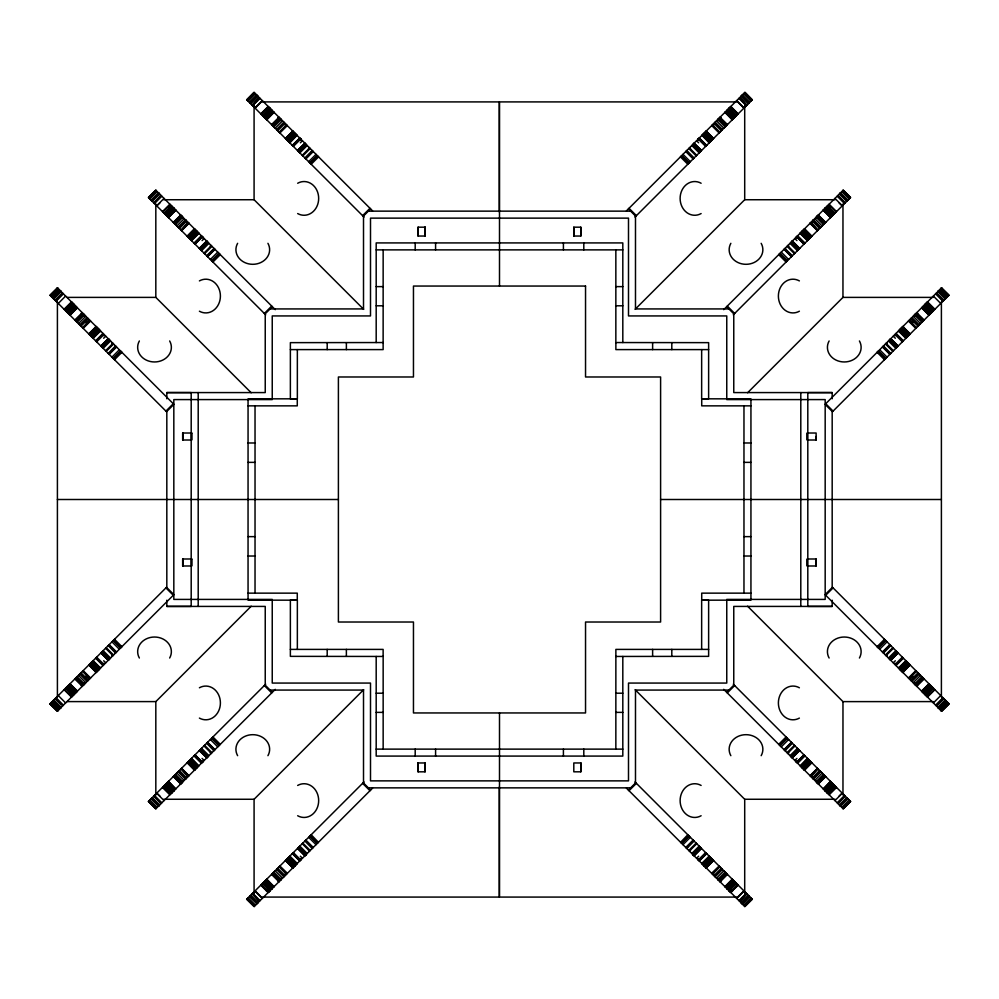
<?xml version="1.0" encoding="UTF-8"?>
<svg xmlns="http://www.w3.org/2000/svg" width="999" height="999" viewBox="0 0 999 999"><rect width="100%" height="100%" fill="white"/><g stroke="black" fill="none" stroke-linecap="round" stroke-linejoin="round"><path stroke-width="1.5" d="M155.819 795.054L155.819 701.623L251.199 606.231M198.202 392.595L198.202 606.405M297.352 649.4L297.352 600.187L248.064 600.124L248.052 556.018L248.064 398.876L297.352 398.813L297.352 349.6M622.814 656.455L622.814 756.081L376.186 756.081L376.186 749.125L383.154 749.125L383.154 656.455L290.372 656.355L290.372 600.187L297.277 600.124L297.277 593.144L255.032 593.144L255.032 405.856L297.277 405.856L297.277 398.876L290.372 398.813L290.372 342.645L383.154 342.545M376.186 749.125L376.186 656.455M376.186 342.545L376.186 242.919L622.814 242.919L622.814 342.545M290.372 349.6L383.129 349.6L383.154 249.875L376.186 249.875M424.975 771.815L424.975 762.961M573.801 236.039L573.801 227.185L580.806 227.185L580.806 236.039L573.801 236.039L573.801 227.185M580.806 236.039L580.806 227.185M708.628 649.4L615.871 649.4L615.846 749.125L622.814 749.125M622.814 249.875L615.846 249.875L615.846 342.545L708.628 342.645L708.628 398.813L701.723 398.876L701.723 405.856L750.936 405.856L750.936 600.124L701.648 600.187L701.648 649.4M743.968 405.856L743.968 593.144L701.723 593.144L701.723 600.124L708.628 600.187L708.628 656.355L615.846 656.455M800.798 606.405L800.798 392.595M807.279 565.996L807.279 559.003L816.121 558.99L816.121 565.983L807.279 565.996L807.279 558.99M807.279 440.01L807.279 433.017L816.121 433.017L816.121 440.01L807.279 440.01L807.279 433.017M816.121 565.996L816.121 559.003M816.121 440.01L816.121 436.513M747.589 392.757L842.956 297.39L842.969 203.946M290.11 858.253L290.359 855.581M708.641 143.419L708.89 140.747M85.402 678.171L86.975 675.749M912.025 323.251L913.598 320.829M86.826 323.589L88.749 321.291M188.786 223.164L181.418 230.532L188.124 222.502M810.876 776.498L817.619 768.493L810.214 775.836M910.251 677.709L912.174 675.411M61.938 293.856L55.657 300.849L62.675 293.119M937.062 705.144L943.343 698.151L936.325 705.881M73.651 304.083L66.321 311.513L73.739 304.183M164.735 213.848L172.103 206.468L164.86 213.986M262.999 116.059L268.294 110.739M108.204 353.396L115.522 345.966M206.618 255.744L214.061 248.439M304.895 157.942L312.212 150.512M686.788 848.488L694.105 841.058M785.064 750.686L792.382 743.256M883.478 653.034L890.796 645.604M736.001 882.941L728.671 890.359L735.863 882.816M829.008 790.496L834.265 785.152M925.311 694.879L932.679 687.487M69.967 315.147L77.223 307.667M168.381 217.495L175.637 210.002M266.646 119.705L273.901 112.213M86.563 323.326L88.661 321.216M912.437 675.674L910.339 677.784L912.449 675.686M725.099 886.787L732.354 879.295M830.619 781.505L823.363 788.998M921.69 691.246L929.033 683.853M67.782 312.974L73.077 307.655L73.639 308.216L68.319 313.511M166.196 215.309L173.614 207.979M264.46 117.52L272.39 110.702M95.817 340.996L103.172 333.616M194.231 243.344L201.661 236.026M292.495 145.542L299.85 138.162M699.175 860.876L706.505 853.458M804.769 755.656L797.339 762.974M895.753 665.309L903.183 658.004M728.983 886.538L727.172 888.86L734.54 881.48M832.804 783.691L824.874 790.509M923.85 693.406L931.218 686.026M57.455 287.899L50.012 295.204L166.533 411.725L173.913 404.345L57.343 287.787M50.15 295.342L57.492 287.937M50.35 295.542L57.73 288.174M50.474 295.654L57.842 288.286M148.564 197.677L155.869 190.247M148.764 197.889L156.144 190.509M246.828 99.888L254.133 92.445M148.888 198.002L156.256 190.622M251.248 95.879L254.408 92.72M247.153 100.212L254.52 92.832M51.486 296.678L58.866 289.31M149.9 199.026L157.28 191.646M248.177 101.224L255.544 93.856M52.435 297.627L59.815 290.259M52.822 298.002L60.227 290.659M52.959 298.152L60.34 290.784M53.159 298.351L60.527 290.971M53.234 298.426L60.614 291.046M151.236 200.349L158.641 193.007M53.409 298.601L60.777 291.221M151.373 200.499L158.754 193.119M249.5 102.547L256.905 95.217M53.596 298.788L60.927 291.358M151.573 200.699L158.941 193.307M249.65 102.697L257.018 95.33M151.811 200.936L152.872 199.875M249.85 102.897L257.205 95.517L249.925 102.972M53.859 299.051L61.226 291.671M151.96 201.086L159.203 193.569M250.087 103.134L257.467 95.767M250.287 103.334L257.605 95.916M152.273 201.386L159.64 194.018M250.537 103.596L257.917 96.216M55.307 300.487L60.989 294.805M153.721 202.834L161.089 195.467M251.985 105.045L259.365 97.665M56.044 301.223L63.412 293.856M154.458 203.571L161.826 196.204M252.672 105.719L260.09 98.401M253.134 106.194L254.196 105.132M58.254 303.446L65.622 296.066M156.668 205.782L164.036 198.414M254.683 107.742L255.744 106.681M156.831 205.956L159.99 202.797M254.932 107.992L262.312 100.612M255.107 108.154L262.475 100.787M64.098 309.29L71.478 301.91M71.678 302.123L64.323 309.515L71.753 302.197M162.512 211.638L169.892 204.258M69.868 304.445L72.015 302.46M162.737 211.85L170.167 204.545M260.789 113.836L268.157 106.468M168.282 206.793L170.242 204.62M261.001 114.061L268.356 106.668M70.405 304.982L72.477 302.922M168.356 206.868L170.429 204.795M261.064 114.123L268.444 106.743M266.633 109.078L268.694 107.005M72.927 303.371L70.842 305.419M168.819 207.33L170.891 205.257M65.534 310.726L73.027 303.471M71.016 305.594L73.089 303.521M267.095 109.54L269.156 107.467M71.229 305.806L73.302 303.733M163.948 213.074L171.341 205.707M71.316 305.894L73.464 303.908M169.38 207.879L171.503 205.869M262.225 115.272L269.53 107.842M169.643 208.154L171.791 206.169L169.818 208.316M267.695 110.14L269.767 108.079L267.47 109.902M66.446 311.638L73.826 304.27M267.907 110.352L269.98 108.292M267.994 110.439L270.155 108.454M263.049 116.109L270.429 108.729M67.033 312.212L74.401 304.845M263.137 116.184L270.504 108.816M67.358 312.55L74.738 305.182M165.447 214.56L172.815 207.193M165.772 214.897L173.152 207.517M263.711 116.771L271.091 109.39M73.152 307.729L75.2 305.632M73.339 307.917L75.287 305.731M264.048 117.095L271.416 109.728M68.094 313.286L75.462 305.906M73.514 308.092L75.712 306.144M171.628 210.14L173.639 208.004M166.508 215.622L173.876 208.254M269.83 112.275L271.878 110.19L269.905 112.35M171.928 210.439L173.988 208.366M166.733 215.859L174.126 208.491M264.772 117.832L272.153 110.452M270.192 112.637L272.252 110.564M69.143 314.335L76.523 306.968M69.406 314.585L76.861 307.305M172.827 211.413L174.937 209.303M167.82 216.933L175.187 209.565M265.834 118.881L273.202 111.513M175.275 209.653L173.114 211.626M70.055 315.247L77.373 307.817M266.084 119.143L273.551 111.851M173.726 212.238L175.724 210.102M168.469 217.595L175.836 210.202M266.745 119.793L274.063 112.375M82.105 312.55L81.356 313.286L82.268 312.712M180.519 214.885L179.77 215.634L180.694 215.06M75.212 320.404L82.617 313.049M278.783 117.095L278.047 117.832L278.958 117.258M173.626 222.752L181.031 215.397M75.837 321.029L83.217 313.661M271.903 124.95L279.295 117.607M76.274 321.453L83.641 314.086M174.263 223.376L181.631 216.009M181.793 216.159L181.056 216.908L181.893 216.271M83.142 315.072L83.879 314.323M272.527 125.574L279.895 118.207M84.053 314.498L83.317 315.234L84.166 314.61M174.688 223.801L182.055 216.433M280.17 118.469L279.32 119.106M272.952 126.011L280.332 118.631L279.595 119.38M181.556 217.407L182.293 216.671M77.123 322.315L84.503 314.935M181.731 217.582L182.467 216.845M279.82 119.618L280.569 118.869M279.995 119.793L280.744 119.043L280.107 119.892M84.103 316.021L84.84 315.284M182.13 217.994L182.879 217.245L175.537 224.663M273.813 126.861L281.181 119.493M182.517 218.369L183.254 217.632M280.482 120.267L281.219 119.53M280.781 120.579L281.531 119.83M78.471 323.664L85.839 316.283M176.885 225.999L184.253 218.631M275.15 128.209L282.53 120.829M79.883 325.062L87.275 317.719M80.107 325.287L87.475 317.919M185.664 220.042L178.297 227.41L185.689 220.055M80.282 325.462L87.65 318.094M178.521 227.635L185.889 220.267M276.561 129.62L283.953 122.265M178.696 227.809L186.064 220.442M276.785 129.845L284.166 122.465M80.981 326.173L88.349 318.793M276.96 130.02L284.34 122.64M179.395 228.509L186.763 221.141M88.337 320.267L89.073 319.518M277.66 130.719L285.04 123.339M186.751 222.615L187.487 221.865M285.027 124.813L285.751 124.063M82.467 327.647L89.835 320.279M180.881 229.995L188.249 222.627M82.967 328.159L90.372 320.816M83.167 328.359L90.547 320.991M279.146 132.205L286.526 124.825M181.381 230.507L188.761 223.127M181.581 230.707L188.961 223.326M279.658 132.705L287.063 125.362M279.857 132.904L287.225 125.537M95.966 326.398L95.392 327.322M88.711 333.903L96.091 326.536M88.824 334.016L96.316 326.76M89.023 334.215L96.416 326.848M187.125 236.251L194.505 228.871M187.238 236.363L194.555 228.921M292.645 130.956L292.083 131.868M89.386 334.565L96.753 327.197M187.312 236.438L194.73 229.108L187.487 236.601M285.402 138.449L292.769 131.081L285.589 138.636M89.523 334.715L96.891 327.335M89.598 334.79L96.978 327.422M187.575 236.701L191.808 232.505M285.751 138.811L293.094 131.406M187.8 236.913L195.167 229.545M285.851 138.898L293.231 131.543M187.937 237.05L195.392 229.758M289.148 135.889L293.369 131.668M97.378 327.822L96.628 328.559L97.84 328.271M286.064 139.111L293.431 131.743M96.903 328.833L97.64 328.084L90.21 335.402M286.201 139.261L293.656 131.968M195.792 230.157L195.504 231.368M90.722 335.901L98.077 328.521M196.066 230.432L188.636 237.75M294.056 132.368L293.319 133.104L294.518 132.83M90.834 336.026L98.202 328.646M195.392 231.244L196.254 230.619M294.393 132.705L286.9 139.947M91.134 336.326L98.501 328.946M189.136 238.249L196.491 230.869M91.271 336.463L98.651 329.083M189.248 238.361L196.616 230.994M98.801 329.245L91.433 336.626L98.901 329.345M287.512 140.572L294.755 133.067M189.548 238.661L196.915 231.293M189.685 238.811L197.065 231.431M287.812 140.871L295.192 133.491M189.847 238.961L197.228 231.593M287.962 141.009L295.329 133.641M91.908 337.1L99.288 329.732M189.947 239.061L197.315 231.693M99.475 329.92L98.726 330.657M288.212 141.271L295.492 133.791M92.208 337.4L99.588 330.032M190.322 239.448L197.702 232.068M197.215 233.079L197.889 232.255L190.622 239.748M92.582 337.774L99.962 330.407M288.599 141.646L295.966 134.278M92.757 337.949L100.137 330.582M296.154 134.465L295.479 135.277M288.898 141.945L296.228 134.54M100.362 330.806L99.838 331.755M190.996 240.122L198.376 232.742M93.157 338.349L100.574 331.019M191.171 240.297L198.551 232.929M289.273 142.32L296.641 134.952M198.776 233.142L198.252 234.103M289.448 142.495L296.815 135.127M191.571 240.684L198.988 233.366M297.04 135.352L289.835 142.894M95.617 340.809L102.984 333.429M103.247 333.691L102.422 334.353M194.031 243.144L201.398 235.776M200.811 236.663L201.548 235.926M292.295 145.355L299.675 137.974M299.925 138.237L299.113 138.898M96.653 341.833L104.021 334.465M103.484 335.414L104.171 334.615M194.867 243.981L202.26 236.638M103.659 335.589L104.408 334.84M195.067 244.181L202.435 236.813M293.132 146.179L300.524 138.836M293.331 146.378L300.699 139.011M202.822 237.188L202.073 237.937M300.175 139.96L300.861 139.161M103.671 338.249L105.732 336.176M202.085 240.597L204.158 238.524M300.349 142.795L302.422 140.722M108.204 338.649L100.837 346.029L108.317 338.761M101.124 346.316L108.491 338.936M101.311 346.503L108.679 339.123M199.3 248.414L206.618 240.996M101.436 346.628L108.804 339.248M199.363 248.476L206.731 241.096M304.895 143.194L297.515 150.574L304.995 143.307M199.538 248.651L206.905 241.283M101.711 346.903L109.091 339.535M199.725 248.838L207.105 241.471M297.802 150.861L305.182 143.481M101.811 347.003L109.141 339.585M199.85 248.963L207.218 241.596M101.998 347.19L109.428 339.872M298.114 151.174L305.369 143.669M102.135 347.315L109.503 339.947M200.225 249.35L207.555 241.933M298.401 151.448L305.769 144.081L298.501 151.548M102.41 347.59L109.815 340.259M200.412 249.538L207.842 242.208L200.549 249.663M298.676 151.736L306.056 144.368L298.813 151.873M304.358 146.878L306.456 144.768M103.159 348.351L110.539 340.984M201.586 250.699L208.953 243.331M299.85 152.897L307.217 145.529M111.813 343.743L112.55 342.994M105.544 350.736L112.924 343.356M210.227 246.079L210.976 245.342M308.491 148.289L309.24 147.54M203.958 253.084L211.338 245.704M106.169 351.361L113.536 343.981M302.235 155.282L309.603 147.914M204.583 253.696L211.963 246.328M302.847 155.906L310.227 148.526M115.647 346.091L114.785 346.715M108.791 353.983L116.159 346.603M312.337 150.637L311.463 151.261M109.191 354.383L116.571 347.015M207.205 256.318L214.573 248.951M305.469 158.529L312.849 151.149M207.605 256.731L214.985 249.35M305.881 158.928L313.249 151.561M111.963 357.155L119.331 349.775M210.377 259.49L217.757 252.123M308.641 161.701L316.021 154.321M113.187 358.379L120.567 350.999M113.449 358.641L120.829 351.261M211.601 260.727L218.981 253.346M309.877 162.924L317.245 155.557M211.863 260.989L219.243 253.609M120.692 352.622L121.441 351.885M310.14 163.187L317.507 155.819M120.867 352.797L121.616 352.06M114.51 359.702L121.878 352.322M219.106 254.97L219.855 254.221M219.293 255.145L220.03 254.408M317.382 157.168L318.119 156.431M212.924 262.038L220.292 254.67M317.557 157.343L318.294 156.606M311.188 164.248L318.569 156.868M165.921 411.113L173.289 403.733M264.335 313.449L271.703 306.081M362.6 215.659L369.98 208.279M264.947 314.073L272.327 306.693M363.224 216.271L370.592 208.903M49.975 703.833L166.533 587.275L173.913 594.655L57.343 711.213L49.975 703.833L57.455 711.101M84.965 677.484L87.163 675.299M66.321 687.487L71.616 692.806M75.15 693.406L68.319 685.489M74.7 689.71L76.861 691.695M69.967 683.853L77.223 691.333M82.268 686.288L81.356 685.714L82.105 686.45M95.392 671.678L95.966 672.602M97.09 669.979L97.378 671.178M99.838 667.245L100.362 668.194M95.817 658.004L102.497 664.572M103.609 663.461L104.408 664.16M115.522 653.034L114.91 652.172L115.647 652.909M626.423 210.876L744.967 92.333L752.297 99.75L635.014 217.045M686.788 150.512L687.412 151.386L686.663 150.637M699.15 138.162L699.924 138.873L699.075 138.237M703.521 135.277L702.846 134.465M706.917 131.868L706.355 130.956M719.68 119.106L718.83 118.469M720.042 117.258L720.953 117.832L720.217 117.095M732.354 119.705L727.16 114.286M726.61 110.702L734.54 117.52M730.706 110.739L736.001 116.059M731.53 109.902L729.282 108.017L731.305 110.14M635.077 309.353L744.705 199.713L744.705 106.294M148.389 801.485L265.722 684.165M154.87 795.017L155.519 794.367M169.193 791.295L171.266 793.368M169.992 790.496L164.735 785.152M174.126 790.509L166.196 783.691M173.114 787.374L175.275 789.347L167.82 782.067M180.694 783.94L179.77 783.366L180.519 784.115M193.806 769.33L194.38 770.254M197.14 765.996L197.889 766.745L190.622 759.252M213.936 750.686L213.324 749.824L214.061 750.561M275.299 689.335L155.769 808.865L148.439 801.448M723.701 309.665L843.243 190.135L850.611 197.502L733.278 314.835M785.676 249.176L792.382 255.744M796.927 237.937L796.178 237.188M798.076 236.775L804.769 243.344M800.748 234.103L800.224 233.142M801.785 233.079L801.111 232.255L808.378 239.748M803.496 231.368L803.208 230.157M818.306 215.06L819.23 215.634L818.481 214.885M825.886 211.626L823.725 209.653M824.874 208.491L832.804 215.309M363.711 689.647L254.083 799.287L254.083 894.267M363.986 781.955L246.653 899.287L254.133 906.555M253.783 892.169L253.134 892.806L254.196 893.868M254.733 891.208L255.744 892.319M270.017 886.538L271.828 888.86L269.767 886.8L270.317 886.238L272.39 888.298M271.84 884.714L266.646 879.295M278.846 881.842L278.209 880.993L278.783 881.905M292.083 867.132L292.695 867.994M295.417 863.798L296.004 864.697L288.599 857.354M296.516 862.686L297.04 863.648M292.495 853.458L299.188 860.027M300.349 858.865L300.861 859.827L300.175 859.04M312.212 848.488L311.588 847.614L312.337 848.363M372.577 788.124L254.221 906.468M256.905 903.783L249.5 896.453M249.925 896.028L257.292 903.396L249.65 896.303M257.929 902.759L250.537 895.404M266.071 890.484L268.294 892.407M261.001 884.939L268.619 892.07M268.881 891.82L267.095 889.46M269.792 890.896L262.225 883.728M271.578 889.122L264.048 881.905M279.27 881.418L271.903 874.05M280.469 880.219L280.107 879.108M281.306 879.382L280.781 878.421M285.739 874.962L285.027 874.187M286.438 874.262L279.146 866.795M287.337 873.351L279.857 866.096M293.082 867.607L285.751 860.189M293.731 866.97L286.064 859.889M294.767 865.921L287.512 858.428M294.967 865.733L287.962 857.991M299.825 860.876L299.076 860.127M300.499 860.201L293.132 852.821M305.769 854.919L298.401 847.552M306.056 854.632L298.676 847.264M312.924 847.776L305.469 840.471M318.406 842.294L311.188 834.752M941.657 287.787L825.087 404.345L832.467 411.725L949.025 295.167L941.545 287.899M883.478 345.966L884.09 346.828L883.353 346.091M895.341 335.589L894.592 334.84M895.828 333.616L896.602 334.328L895.753 333.691M899.162 331.755L898.638 330.806M900.274 330.657L899.525 329.92M903.608 327.322L903.034 326.398M916.732 312.712L917.644 313.286L916.895 312.55M929.033 315.147L923.85 309.727M927.384 306.193L925.349 304.083M928.158 305.419L926.073 303.371M911.625 323.701L913.823 321.503M628.408 790.097L635.776 782.729M726.673 692.307L734.053 684.927M629.02 790.721L636.4 783.341M727.297 692.919L734.665 685.551M825.711 595.267L833.079 587.887M687.811 834.752L680.594 842.294M680.706 842.394L681.443 841.658M786.076 736.962L778.708 744.33L779.707 743.855M680.881 842.569L681.618 841.832M877.122 646.678L884.49 639.298M779.145 744.779L779.894 744.03M877.384 646.94L878.133 646.203M681.493 843.181L688.86 835.813M877.559 647.115L878.308 646.378M681.755 843.443L689.123 836.076M779.757 745.391L787.137 738.011M780.019 745.654L787.399 738.273M878.171 647.739L885.551 640.359M878.433 648.001L885.813 640.621M682.979 844.679L690.359 837.299M781.243 746.877L788.623 739.51M879.669 649.225L887.037 641.845M685.751 847.439L693.119 840.072M784.015 749.65L791.395 742.269M693.531 840.471L686.076 847.776M784.427 750.049L791.795 742.682M882.429 651.985L889.809 644.617M686.663 848.363L687.537 847.739M882.841 652.397L890.209 645.017M784.939 750.561L785.801 749.949M883.353 652.909L884.215 652.285M688.773 850.474L696.153 843.094M787.037 752.672L794.417 745.304M689.397 851.086L696.765 843.718M885.464 655.019L892.831 647.639M787.662 753.296L795.042 745.916M689.76 851.46L690.509 850.711M788.024 753.658L788.773 752.921M886.076 655.644L893.456 648.264M886.45 656.006L887.187 655.257M691.783 853.471L699.15 846.103M790.047 755.669L797.414 748.301M888.461 658.016L895.841 650.649M692.544 854.232L694.642 852.122M692.806 854.507L700.187 847.127M692.944 854.632L700.324 847.264M693.131 854.819L700.499 847.452M791.158 756.792L798.451 749.337M889.185 658.741L896.59 651.41M693.231 854.919L700.599 847.552M791.208 756.842L798.588 749.462M791.445 757.067L798.775 749.65M889.497 659.053L896.865 651.685M693.506 855.206L700.886 847.826M889.572 659.128L897.002 651.81M693.631 855.331L701.011 847.951M791.782 757.404L799.15 750.037M897.189 651.997L889.809 659.377L897.289 652.097M693.818 855.519L701.198 848.139M791.895 757.529L799.275 750.162M694.005 855.693L701.373 848.326M694.105 855.806L701.435 848.388M792.095 757.717L799.462 750.349M890.196 659.752L897.564 652.372M792.269 757.904L799.699 750.586M890.321 659.877L897.689 652.497M890.509 660.064L897.876 652.684M890.683 660.239L898.064 652.871M890.796 660.351L898.126 652.934M696.578 858.278L698.651 856.205M794.842 760.476L796.915 758.403M893.268 662.824L895.329 660.751M698.825 859.04L698.139 859.839L698.651 858.865M796.178 761.812L796.977 761.113L796.228 761.862M698.301 859.989L705.669 852.622M796.415 762.037L797.102 761.238M698.501 860.201L705.868 852.821M796.565 762.187L803.933 754.819M894.592 664.16L895.391 663.461M796.74 762.362L804.133 755.019M894.829 664.385L895.516 663.586M894.979 664.535L902.347 657.167M699.325 861.026L706.705 853.646M797.414 763.036L798.189 762.337M797.602 763.224L804.969 755.856M896.016 665.571L903.383 658.191M701.735 863.436L709.165 856.106M701.96 863.648L702.484 862.686M807.429 758.316L800.224 765.858M702.185 863.873L709.552 856.505M702.359 864.048L709.727 856.68M800.449 766.071L807.829 758.703M898.426 667.981L905.843 660.651M898.638 668.194L899.162 667.245M702.734 864.422L710.102 857.055M800.624 766.258L808.004 758.878M898.863 668.418L906.243 661.051M710.401 857.354L703.034 864.722L703.583 863.798M808.378 759.252L801.036 766.67L801.86 765.996M899.038 668.593L906.418 661.226M801.298 766.932L808.678 759.552M703.408 865.109L710.789 857.729M899.525 669.08L906.792 661.6M703.508 865.209L710.888 857.829M711.038 857.991L704.033 865.733M801.772 767.407L809.053 759.939M899.712 669.268L907.092 661.9M703.808 865.509L711.188 858.129M801.935 767.569L809.315 760.189M802.085 767.707L809.452 760.339M900.099 669.655L907.467 662.287L900.199 669.755M711.488 858.428L704.233 865.921M704.245 865.933L711.6 858.541M802.384 768.006L809.752 760.639M900.349 669.917L907.729 662.537M704.482 866.17L705.681 865.896L704.944 866.633M802.509 768.131L809.864 760.751M900.499 670.054L907.866 662.674M705.344 865.559L704.607 866.295L712.1 859.053M802.746 768.381L803.945 768.094L803.208 768.843M900.798 670.354L908.166 662.974M802.871 768.506L810.364 761.25M900.923 670.479L908.278 663.099M901.16 670.729L908.79 663.598M712.712 859.664L705.344 867.032L712.799 859.739M901.36 670.916L902.097 670.167M712.936 859.889L705.269 866.97M803.608 769.242L811.063 761.95M901.622 671.178L901.91 669.979M705.769 867.457L713.149 860.102M803.833 769.455L811.2 762.087M705.918 867.607L713.249 860.189M809.178 764.272L811.275 762.162M902.022 671.578L909.402 664.21M705.993 867.694L713.411 860.364M804.133 769.767L811.425 762.299M902.109 671.665L909.477 664.285M706.231 867.919L713.598 860.551M804.17 769.804L811.638 762.524L804.445 770.079M902.247 671.803L909.614 664.435M706.318 868.019L706.917 867.132M804.495 770.129L811.875 762.749M902.584 672.152L909.977 664.785L902.684 672.24M804.62 770.254L805.194 769.33M902.909 672.464L910.176 664.984M903.034 672.602L903.608 671.678M719.143 866.096L711.663 873.351M711.937 873.638L719.342 866.295M810.039 775.674L817.419 768.293M908.453 678.009L915.833 670.641M719.854 866.795L712.562 874.262M908.628 678.184L916.033 670.841M810.751 776.373L818.119 769.005M909.165 678.721L916.533 671.353M713.261 874.962L713.973 874.187M811.513 777.135L812.249 776.385M909.927 679.482L910.663 678.733M713.96 875.661L721.34 868.281M812.237 777.859L819.605 770.491M910.651 680.207L918.019 672.827M714.66 876.36L722.04 868.98M714.834 876.535L722.215 869.155M812.936 778.558L820.304 771.191M715.047 876.735L722.439 869.38M813.111 778.733L820.479 771.365M813.311 778.945L820.703 771.59M911.35 680.906L918.718 673.538M911.525 681.081L918.893 673.713M911.725 681.281L919.117 673.938M716.47 878.171L723.85 870.791M814.747 780.369L822.115 773.001M913.161 682.717L920.529 675.336M718.219 878.421L717.694 879.382M815.746 781.368L816.483 780.631M717.819 879.507L725.187 872.139M816.782 780.931L816.046 781.68L823.463 774.337M718.531 880.219L718.893 879.108M914.16 683.716L914.897 682.979M718.256 879.957L719.005 879.207M718.431 880.131L719.18 879.382M914.497 684.065L921.877 676.685M816.533 782.155L817.269 781.418M718.668 880.369L726.048 872.989M816.707 782.329L817.444 781.593M914.834 684.39L915.571 683.653L914.947 684.502M816.945 782.567L824.312 775.199M718.943 880.631L726.473 873.426M817.107 782.729L817.844 781.992M915.121 684.677L915.858 683.928M817.207 782.841L817.881 782.03M817.369 782.991L824.737 775.624M915.359 684.914L922.726 677.547M719.73 881.418L727.097 874.05M915.783 685.339L923.163 677.971M727.447 874.4L720.154 881.842M720.217 881.905L720.791 880.993M818.306 783.94L825.723 776.598M916.383 685.951L923.788 678.596M818.481 784.115L819.055 783.204M916.732 686.288L924.137 678.945M916.895 686.45L917.469 685.539M724.937 886.625L732.255 879.207M823.276 788.898L830.531 781.405M725.449 887.149L732.916 879.857M921.577 691.133L928.945 683.753M725.798 887.487L733.166 880.119M831.18 782.067L823.738 789.36L825.886 787.374M921.777 691.333L923.763 689.173M824.063 789.697L826.173 787.587M922.139 691.695L924.3 689.71M922.227 691.783L929.594 684.415M922.477 692.032L929.857 684.665M726.61 888.298L733.99 880.943M726.847 888.548L734.228 881.168M825.012 790.634L827.072 788.561M727.122 888.81L729.095 886.65M825.124 790.746L832.492 783.378M825.299 790.933L827.372 788.86M923.288 692.856L925.411 690.821L923.426 692.981M825.386 791.021L827.434 788.923M734.952 881.905L727.422 889.122M923.538 693.094L930.906 685.714M923.8 693.368L925.786 691.208M825.848 791.483L833.228 784.103M727.909 889.61L735.289 882.229M826.185 791.807L833.553 784.44M924.262 693.818L931.642 686.45M924.599 694.155L931.967 686.788M826.76 792.394L834.14 785.014M728.845 890.546L730.918 888.473M826.835 792.469L834.215 785.102M728.933 890.633L731.093 888.648M827.122 792.744L829.27 790.771L827.284 792.919M925.261 694.817L932.554 687.362M729.233 890.921L731.355 888.91M736.775 883.728L729.208 890.896M827.497 793.131L829.57 791.058M925.536 695.092L927.609 693.019M827.559 793.181L835.052 785.926M925.623 695.179L927.771 693.194M827.734 793.368L829.807 791.295M731.905 889.46L730.119 891.82M925.911 695.479L928.034 693.456M828.109 793.743L830.181 791.67M926.073 695.629L933.466 688.274M730.306 891.995L732.367 889.922M730.381 892.07L732.554 890.109M828.571 794.205L830.644 792.132M926.523 696.078L928.595 694.018M730.556 892.257L737.999 884.939M828.646 794.28L830.718 792.207M730.706 892.407L738.211 885.164M836.2 787.087L828.833 794.455L836.263 787.15M730.856 892.544L732.929 890.484M926.985 696.54L929.058 694.48M829.108 794.742L836.488 787.362M929.132 694.555L927.172 696.728L934.677 689.485M927.522 697.09L934.902 689.71M736.525 898.213L743.893 890.846M736.688 898.388L744.068 891.008M839.01 796.203L842.169 793.044M743.256 892.319L744.267 891.208M834.964 800.586L842.332 793.218M933.378 702.934L940.746 695.554M744.804 893.868L745.866 892.806L745.217 892.169M738.91 900.599L746.278 893.231M745.266 894.342L746.328 893.281M837.174 802.796L844.542 795.429M935.588 705.144L942.956 697.777M739.635 901.335L747.015 893.955M837.911 803.533L845.279 796.166M938.011 704.195L943.693 698.513M748.463 895.404L741.071 902.759M741.395 903.084L748.713 895.666M839.36 804.982L846.727 797.614M741.533 903.233L748.913 895.866M749.35 896.303L741.982 903.67L749.075 896.028M839.659 805.294L847.04 797.914M937.774 707.329L945.141 699.949M741.795 903.483L749.15 896.103M839.797 805.431L847.189 798.064M840.059 805.694L847.427 798.301M938.073 707.642L945.404 700.212M742.095 903.783L749.5 896.453M938.223 707.779L945.591 700.399M840.246 805.881L847.627 798.501M938.386 707.954L945.766 700.574M840.359 805.993L847.764 798.651M938.473 708.029L945.841 700.649M938.66 708.216L946.041 700.848M938.773 708.341L946.178 700.998M939.185 708.741L946.565 701.373M743.456 905.144L750.823 897.776M841.72 807.354L849.1 799.974M940.134 709.69L947.514 702.322M744.48 906.168L751.847 898.788M744.592 906.28L747.751 903.121M744.817 906.518L752.172 899.112M842.744 808.378L850.236 801.111M744.867 906.555L752.297 899.25L635.014 781.955M843.131 808.753L850.436 801.323M941.158 710.714L948.526 703.346M850.561 801.448L843.243 808.865L723.701 689.335M941.27 710.826L948.65 703.458M941.483 711.038L948.85 703.658M941.545 711.101L948.988 703.796L832.467 587.275L825.087 594.655L941.657 711.213L949.025 703.833M265.01 118.057L270.317 112.762M826.947 788.436L832.267 783.141M930.681 685.489L925.361 690.784L925.923 691.345M271.553 124.6L278.209 118.007M173.277 222.402L179.945 215.796M74.863 320.055L81.531 313.461M261.726 101.91L499.288 101.91L499.288 211.938M737.062 101.91L499.5 101.91L499.5 286.051M163.786 199.738L254.096 199.738M744.692 199.738L835.002 199.738M368.144 211.139L630.856 211.139M383.154 249.875L615.846 249.875M376.186 286.626L383.154 286.626M615.846 286.626L622.814 286.626M67.083 297.39L155.832 297.39L251.199 392.757M842.956 297.39L933.266 297.39M376.186 305.794L383.154 305.794M615.846 305.794L622.814 305.794M269.917 308.928L363.511 308.928L363.511 215.784M729.083 308.928L635.489 308.928L635.489 215.784M708.628 349.6L615.871 349.6L615.871 342.645M166.821 398.776L166.821 392.582L265.235 392.582L265.235 313.574M832.179 398.776L832.179 392.582L733.766 392.582L733.766 313.574M166.821 392.582L191.196 392.595L191.196 606.405L166.821 606.418L166.821 600.224M832.179 392.582L807.804 392.595L807.804 606.405L832.179 606.418L832.179 600.224M255.032 405.856L248.064 405.856M248.052 442.982L255.032 442.982M743.968 442.982L750.948 442.982M248.052 462.362L255.032 462.362M743.968 462.362L750.948 462.362M57.405 499.5L338.399 499.5M660.601 499.5L941.395 499.5M248.052 536.638L255.032 536.638M743.968 536.638L750.948 536.638M248.052 556.018L255.032 556.018M743.968 556.018L750.948 556.018M248.064 593.144L255.032 593.144M750.936 593.144L743.968 593.144M166.821 606.418L265.235 606.418L265.235 685.426M832.179 606.418L733.766 606.418L733.766 685.426M290.372 649.4L383.129 649.4L383.129 656.355M269.917 690.072L363.511 690.072L363.511 783.216M729.083 690.072L635.489 690.072L635.489 783.216M376.186 693.206L383.154 693.206M615.846 693.206L622.814 693.206M67.083 701.598L155.832 701.598M747.589 606.231L842.969 701.623L933.266 701.598M376.186 712.374L383.154 712.374M615.846 712.374L622.814 712.374M383.154 749.125L615.846 749.125M580.806 762.961L573.801 762.961L573.801 771.815L580.806 771.815L580.806 762.961L580.806 771.815M368.144 787.861L630.856 787.861M163.786 799.262L254.096 799.262M744.692 799.262L835.002 799.262M261.726 897.077L499.288 897.077L499.288 787.062M737.062 897.077L499.5 897.077L499.5 712.949M712.1 139.947L704.607 132.705M810.364 237.75L802.934 230.432M902.035 328.896L901.285 328.159L908.79 335.402M90.21 663.598L97.64 670.916M188.636 761.25L196.129 768.506M286.9 859.053L294.33 866.37L293.656 865.559M720.791 118.007L727.447 124.6M819.055 215.796L825.723 222.402M917.469 313.461L924.137 320.055M74.863 678.945L81.531 685.539M173.277 776.598L179.945 783.204M271.553 874.4L278.209 880.993M930.681 313.511L925.361 308.216L925.923 307.655L931.218 312.974M728.683 112.762L733.99 118.057M826.947 210.564L832.267 215.859M166.733 783.141L172.053 788.436M265.01 880.943L270.317 886.238M941.508 287.937L948.85 295.342M941.27 288.174L948.65 295.542M843.131 190.247L850.436 197.677M941.158 288.286L948.526 295.654M744.867 92.445L752.172 99.888M842.856 190.509L850.236 197.889M744.592 92.72L747.751 95.879M842.744 190.622L850.112 198.002M744.48 92.832L751.847 100.212M940.134 289.31L947.514 296.678M841.72 191.646L849.1 199.026M743.456 93.856L750.823 101.224M939.185 290.259L946.565 297.627M938.773 290.659L946.178 298.002M938.66 290.784L946.041 298.152M938.473 290.971L945.841 298.351M840.359 193.007L847.764 200.349M938.386 291.046L945.766 298.426M742.095 95.217L749.5 102.547M840.246 193.119L847.627 200.499M938.223 291.221L945.591 298.601M741.982 95.33L749.35 102.697M840.059 193.307L847.427 200.699M938.073 291.358L945.404 298.788M749.15 102.897L741.795 95.517L749.075 102.972M846.128 199.875L847.189 200.936M839.797 193.569L847.04 201.086M937.774 291.671L945.141 299.051M741.533 95.767L748.913 103.134M741.395 95.916L748.713 103.334M839.36 194.018L846.727 201.386M741.083 96.216L748.463 103.596M936.325 293.119L943.343 300.849L937.062 293.868M938.011 294.805L943.693 300.487M837.911 195.467L845.279 202.834M739.635 97.665L747.015 105.045M935.588 293.856L942.956 301.223M837.174 196.204L844.542 203.571M738.91 98.401L746.328 105.719M744.804 105.132L745.866 106.194M933.378 296.066L940.746 303.446M743.256 106.681L744.317 107.742M834.964 198.414L842.332 205.782M736.688 100.612L744.068 107.992M839.01 202.797L842.169 205.956M736.525 100.787L743.893 108.154M927.522 301.91L934.902 309.29M927.322 302.123L934.677 309.515L927.247 302.197M829.108 204.258L836.488 211.638M926.985 302.46L929.132 304.445M730.843 106.468L738.211 113.836M828.833 204.545L836.263 211.85M730.644 106.668L737.999 114.061M828.758 204.62L830.718 206.793M730.556 106.743L737.936 114.123M828.571 204.795L830.644 206.868M926.523 302.922L928.595 304.982M730.306 107.005L732.367 109.078M828.109 205.257L830.181 207.33M925.973 303.471L933.466 310.726M729.844 107.467L731.905 109.54M925.911 303.521L927.984 305.594M827.659 205.707L835.052 213.074M925.698 303.733L927.771 305.806M729.47 107.842L736.775 115.272M827.497 205.869L829.62 207.879M925.536 303.908L927.684 305.894M829.357 208.154L827.209 206.169L829.182 208.316M925.261 304.183L932.629 311.563L927.422 306.156M729.02 108.292L731.093 110.352M925.174 304.27L932.554 311.638M728.845 108.454L731.006 110.439M834.14 213.986L826.835 206.531L834.265 213.848M728.571 108.729L735.951 116.109M728.496 108.816L735.863 116.184M924.599 304.845L931.967 312.212M826.185 207.193L833.553 214.56M924.262 305.182L931.642 312.55M727.909 109.39L735.289 116.771M825.848 207.517L833.228 214.897M923.8 305.632L925.848 307.729M727.584 109.728L734.952 117.095M923.713 305.731L925.661 307.917M825.386 207.979L827.509 210.002M923.538 305.906L930.906 313.286M825.361 208.004L827.372 210.14M923.288 306.144L925.486 308.092M729.17 112.275L727.122 110.19L729.095 112.35M825.124 208.254L832.492 215.622M825.012 208.366L827.072 210.439M726.847 110.452L734.228 117.832M726.748 110.564L728.808 112.637M922.477 306.968L929.857 314.335M922.139 307.305L929.594 314.585M824.063 209.303L826.173 211.413M725.798 111.513L733.166 118.881M823.813 209.565L831.18 216.933M921.777 307.667L923.763 309.827M725.449 111.851L732.916 119.143M921.627 307.817L928.945 315.247M823.363 210.002L830.619 217.495M823.276 210.102L825.274 212.238M725.099 112.213L727.072 114.373M823.164 210.202L830.531 217.595M724.937 112.375L732.255 119.793M916.383 313.049L923.788 320.404M817.969 215.397L825.374 222.752M719.705 117.607L727.097 124.95M915.783 313.661L923.163 321.029M817.369 216.009L824.737 223.376M915.359 314.086L922.726 321.453M817.207 216.159L817.944 216.908L817.107 216.271M719.105 118.207L726.473 125.574M915.121 314.323L915.858 315.072M816.945 216.433L824.312 223.801M914.947 314.498L915.683 315.234L914.834 314.61M726.048 126.011L718.668 118.631L719.405 119.38M816.707 216.671L817.444 217.407M718.431 118.869L719.18 119.618M816.533 216.845L817.269 217.582M914.497 314.935L921.877 322.315M719.005 119.793L718.256 119.043L718.893 119.892M816.87 217.994L816.121 217.245L823.463 224.663M914.16 315.284L914.897 316.021M717.819 119.493L725.187 126.861M717.781 119.53L718.518 120.267M815.746 217.632L816.483 218.369M717.469 119.83L718.219 120.579M913.161 316.283L920.529 323.664M814.747 218.631L822.115 225.999M716.47 120.829L723.85 128.209M911.725 317.719L919.117 325.062M911.525 317.919L918.893 325.287M813.336 220.042L820.703 227.41L813.311 220.055M911.35 318.094L918.718 325.462M715.047 122.265L722.439 129.62M813.111 220.267L820.479 227.635M812.936 220.442L820.304 227.809M714.834 122.465L722.215 129.845M714.66 122.64L722.04 130.02M910.651 318.793L918.019 326.173M812.237 221.141L819.605 228.509M713.96 123.339L721.34 130.719M909.927 319.518L910.663 320.267M811.513 221.865L812.249 222.615M713.249 124.063L713.973 124.813M909.165 320.279L916.533 327.647M810.751 222.627L818.119 229.995M908.628 320.816L916.033 328.159M712.474 124.825L719.854 132.205M908.453 320.991L915.833 328.359M810.239 223.127L817.619 230.507L810.876 222.502M810.214 223.164L817.582 230.532M711.937 125.362L719.342 132.705M810.039 223.326L817.419 230.707M711.775 125.537L719.143 132.904M902.909 326.536L910.289 333.903M902.684 326.76L910.176 334.016M804.495 228.871L811.875 236.251M902.584 326.848L909.977 334.215M804.445 228.921L811.762 236.363M713.598 138.449L706.231 131.081L713.411 138.636M811.688 236.438L804.27 229.108L811.513 236.601M902.247 327.197L909.614 334.565M902.109 327.335L909.477 334.715M705.906 131.406L713.249 138.811M807.192 232.505L811.425 236.701M902.022 327.422L909.402 334.79M705.769 131.543L713.149 138.898M803.833 229.545L811.2 236.913M705.631 131.668L709.852 135.889M803.608 229.758L811.063 237.05M705.569 131.743L712.936 139.111M901.622 327.822L902.372 328.559L901.16 328.271M705.344 131.968L712.799 139.261M704.944 132.368L705.681 133.104L704.482 132.83M900.923 328.521L908.278 335.901M802.746 230.619L803.608 231.244M900.798 328.646L908.166 336.026M802.509 230.869L809.864 238.249M900.499 328.946L907.866 336.326M802.384 230.994L809.752 238.361M900.349 329.083L907.729 336.463M704.245 133.067L711.488 140.572M900.199 329.245L907.567 336.626L900.099 329.345M802.085 231.293L809.452 238.661M703.808 133.491L711.188 140.871M801.935 231.431L809.315 238.811M703.671 133.641L711.038 141.009M801.772 231.593L809.153 238.961M801.685 231.693L809.053 239.061M899.712 329.732L907.092 337.1M703.508 133.791L710.789 141.271M801.298 232.068L808.678 239.448M899.412 330.032L906.792 337.4M703.034 134.278L710.401 141.646M899.038 330.407L906.418 337.774M898.863 330.582L906.243 337.949M702.772 134.54L710.102 141.945M800.624 232.742L808.004 240.122M702.359 134.952L709.727 142.32M800.449 232.929L807.829 240.297M898.426 331.019L905.843 338.349M702.185 135.127L709.552 142.495M701.96 135.352L709.165 142.894M800.012 233.366L807.429 240.684M896.016 333.429L903.383 340.809M797.602 235.776L804.969 243.144M797.452 235.926L798.189 236.663M699.325 137.974L706.705 145.355M797.339 236.026L798.151 236.701M894.979 334.465L902.347 341.833M796.74 236.638L804.133 243.981M894.829 334.615L895.516 335.414M796.565 236.813L803.933 244.181M698.476 138.836L705.868 146.179M698.301 139.011L705.669 146.378M698.139 139.161L698.825 139.96M893.268 336.176L895.329 338.249M794.842 238.524L796.915 240.597M696.578 140.722L698.651 142.795M890.796 338.649L898.163 346.029L890.683 338.761M890.509 338.936L897.876 346.316M792.382 240.996L799.699 248.414M890.321 339.123L897.689 346.503M694.105 143.194L701.485 150.574L694.005 143.307M792.269 241.096L799.637 248.476M890.196 339.248L897.564 346.628M792.095 241.283L799.462 248.651M693.818 143.481L701.198 150.861M791.895 241.471L799.275 248.838M889.909 339.535L897.289 346.903M791.782 241.596L799.15 248.963M889.859 339.585L897.189 347.003M693.631 143.669L700.886 151.174M889.572 339.872L897.002 347.19M791.445 241.933L798.775 249.35M889.497 339.947L896.865 347.315M700.599 151.448L693.231 144.081L700.499 151.548M798.588 249.538L791.158 242.208L798.451 249.663M889.185 340.259L896.59 347.59M700.324 151.736L692.944 144.368L700.187 151.873M692.544 144.768L694.642 146.878M888.461 340.984L895.841 348.351M790.047 243.331L797.414 250.699M691.783 145.529L699.15 152.897M886.45 342.994L887.187 343.743M788.024 245.342L788.773 246.079M886.076 343.356L893.456 350.736M689.76 147.54L690.509 148.289M787.662 245.704L795.042 253.084M689.397 147.914L696.765 155.282M885.464 343.981L892.831 351.361M787.037 246.328L794.417 253.696M688.773 148.526L696.153 155.906M784.939 248.439L785.801 249.051M882.841 346.603L890.209 353.983M784.427 248.951L791.795 256.318M882.429 347.015L889.809 354.383M686.151 151.149L693.531 158.529M784.015 249.35L791.395 256.731M685.751 151.561L693.119 158.928M879.669 349.775L887.037 357.155M781.243 252.123L788.623 259.49M682.979 154.321L690.359 161.701M878.433 350.999L885.813 358.379M878.171 351.261L885.551 358.641M780.019 253.346L787.399 260.727M681.755 155.557L689.123 162.924M779.757 253.609L787.137 260.989M681.493 155.819L688.86 163.187M877.559 351.885L878.308 352.622M877.384 352.06L878.133 352.797M779.145 254.221L779.894 254.97M877.122 352.322L884.49 359.702M680.881 156.431L681.618 157.168M778.97 254.408L779.707 255.145M680.706 156.606L681.443 157.343M778.708 254.67L786.076 262.038M680.431 156.868L687.811 164.248M825.711 403.733L833.079 411.113M727.297 306.081L734.665 313.449M629.02 208.279L636.4 215.659M726.673 306.693L734.053 314.073M628.408 208.903L635.776 216.271M911.625 675.299L913.823 677.484M372.577 210.876L254.033 92.333L246.703 99.75L363.986 217.045M363.711 309.353L254.083 199.713L254.083 104.733M733.278 684.165L850.611 801.498M843.481 794.367L844.13 795.017M275.299 309.665L155.757 190.135L148.389 197.502L265.722 314.835M635.077 689.647L744.705 799.287L744.705 892.706M626.423 788.124L744.779 906.468M84.965 321.503L87.163 323.701M363.224 782.729L370.592 790.097M264.947 684.927L272.327 692.307M362.6 783.341L369.98 790.721M264.335 685.551L271.703 692.919M165.921 587.887L173.289 595.267M212.924 736.962L220.292 744.33L219.293 743.855M317.557 841.658L318.294 842.394M317.382 841.832L318.119 842.569M114.51 639.298L121.878 646.678M219.106 744.03L219.855 744.779M120.867 646.203L121.616 646.94M120.692 646.378L121.441 647.115M310.14 835.813L317.507 843.181M211.863 738.011L219.243 745.391M309.877 836.076L317.245 843.443M113.449 640.359L120.829 647.739M211.601 738.273L218.981 745.654M113.187 640.621L120.567 648.001M308.641 837.299L316.021 844.679M210.377 739.51L217.757 746.877M111.963 641.845L119.331 649.225M305.881 840.072L313.249 847.439M207.605 742.269L214.985 749.65M109.191 644.617L116.571 651.985M207.205 742.682L214.573 750.049M108.791 645.017L116.159 652.397M302.847 843.094L310.227 850.474M204.583 745.304L211.963 752.672M106.169 647.639L113.536 655.019M302.235 843.718L309.603 851.086M203.958 745.916L211.338 753.296M308.491 850.711L309.24 851.46M105.544 648.264L112.924 655.644M210.227 752.921L210.976 753.658M111.813 655.257L112.55 656.006M299.85 846.103L307.217 853.471M201.586 748.301L208.953 755.669M103.159 650.649L110.539 658.016M304.358 852.122L306.456 854.232M298.813 847.127L306.193 854.507M102.41 651.41L109.815 658.741M200.549 749.337L207.842 756.792M298.501 847.452L305.869 854.819M200.412 749.462L207.792 756.842M102.135 651.685L109.503 659.053M200.225 749.65L207.555 757.067M101.998 651.81L109.428 659.128M298.114 847.826L305.494 855.206M101.811 651.997L109.191 659.377L101.711 652.097M199.85 750.037L207.218 757.404M297.989 847.951L305.369 855.331M199.725 750.162L207.105 757.529M297.802 848.139L305.182 855.519M297.627 848.326L304.995 855.693M101.436 652.372L108.804 659.752M199.538 750.349L206.905 757.717M297.565 848.388L304.895 855.806M101.311 652.497L108.679 659.877M199.3 750.586L206.731 757.904M101.124 652.684L108.491 660.064M100.936 652.871L108.317 660.239M100.874 652.934L108.204 660.351M300.349 856.205L302.422 858.278M202.085 758.403L204.158 760.476M103.671 660.751L105.732 662.824M202.822 761.812L202.023 761.113L202.772 761.862M293.331 852.622L300.699 859.989M201.898 761.238L202.585 762.037M195.067 754.819L202.435 762.187M103.484 663.586L104.171 664.385M194.867 755.019L202.26 762.362M96.653 657.167L104.021 664.535M201.661 762.974L194.231 755.656M292.295 853.646L299.675 861.026M200.811 762.337L201.586 763.036M194.031 755.856L201.398 763.224M102.398 664.672L103.247 665.309M95.617 658.191L102.984 665.571M289.835 856.106L297.265 863.436M191.571 758.316L198.776 765.858M289.448 856.505L296.815 863.873M93.157 660.651L100.574 667.981M191.171 758.703L198.551 766.071M289.273 856.68L296.641 864.048M190.996 758.878L198.376 766.258M288.898 857.055L296.266 864.422M92.757 661.051L100.137 668.418M92.582 661.226L99.962 668.593M190.322 759.552L197.702 766.932M92.208 661.6L99.475 669.08M288.212 857.729L295.592 865.109M288.112 857.829L295.492 865.209M91.908 661.9L99.288 669.268M189.947 759.939L197.228 767.407M189.685 760.189L197.065 767.569M287.812 858.129L295.192 865.509M98.901 669.655L91.533 662.287L98.801 669.755M189.548 760.339L196.915 767.707M91.271 662.537L98.651 669.917M189.248 760.639L196.616 768.006M287.4 858.541L294.755 865.933M91.134 662.674L98.501 670.054M189.136 760.751L196.491 768.131M294.518 866.17L293.319 865.896L294.056 866.633M90.834 662.974L98.202 670.354M196.254 768.381L195.055 768.094L195.792 768.843M90.722 663.099L98.077 670.479M96.965 670.104L97.84 670.729M286.288 859.664L293.656 867.032L286.201 859.739M187.937 761.95L195.392 769.242M187.8 762.087L195.167 769.455M285.851 860.102L293.231 867.457M89.598 664.21L96.978 671.578M187.725 762.162L189.822 764.272M89.523 664.285L96.891 671.665M187.575 762.299L194.867 769.767M285.589 860.364L293.007 867.694M89.386 664.435L96.753 671.803M194.83 769.804L187.362 762.524L194.555 770.079M285.402 860.551L292.769 867.919M96.416 672.152L89.023 664.785L96.316 672.24M187.125 762.749L194.505 770.129M88.824 664.984L96.091 672.464M181.581 768.293L188.961 775.674M279.658 866.295L287.063 873.638M188.786 775.836L181.381 768.493L188.124 776.498M83.167 670.641L90.547 678.009M82.967 670.841L90.372 678.184M180.881 769.005L188.249 776.373M82.467 671.353L89.835 678.721M86.551 675.686L88.661 677.797L86.563 675.674M186.751 776.385L187.487 777.135M88.337 678.733L89.073 679.482M277.66 868.281L285.04 875.661M179.395 770.491L186.763 777.859M80.981 672.827L88.349 680.207M276.96 868.98L284.34 876.36M178.696 771.191L186.064 778.558M276.785 869.155L284.166 876.535M178.521 771.365L185.889 778.733M276.561 869.38L283.953 876.735M80.282 673.538L87.65 680.906M178.297 771.59L185.689 778.945M80.107 673.713L87.475 681.081M79.883 673.938L87.275 681.281M275.15 870.791L282.53 878.171M176.885 773.001L184.253 780.369M78.471 675.336L85.839 682.717M182.517 780.631L183.254 781.368M273.813 872.139L281.181 879.507M182.218 780.931L182.954 781.68L175.537 774.337M84.103 682.979L84.84 683.716M279.995 879.207L280.744 879.957M77.123 676.685L84.503 684.065M279.82 879.382L280.569 880.131M181.731 781.418L182.467 782.155M84.166 684.39L83.429 683.653L84.053 684.502M181.556 781.593L182.293 782.329M272.952 872.989L280.332 880.369M174.688 775.199L182.055 782.567M83.142 683.928L83.879 684.677M181.156 781.992L181.893 782.729M280.057 880.631L272.527 873.426M181.119 782.03L181.793 782.841M76.274 677.547L83.641 684.914M174.263 775.624L181.631 782.991M75.837 677.971L83.217 685.339M75.212 678.596L82.617 685.951M266.745 879.207L274.063 886.625M271.928 884.627L273.901 886.787M168.469 781.405L175.724 788.898M175.637 788.998L168.381 781.505M70.055 683.753L77.422 691.133M266.084 879.857L273.551 887.149M75.312 689.11L77.31 691.246M265.834 880.119L273.202 887.487M172.827 787.587L174.937 789.697M69.406 684.415L76.773 691.783M69.143 684.665L76.523 692.032M264.772 881.168L272.153 888.548M171.928 788.561L173.988 790.634M166.508 783.378L173.876 790.746M269.905 886.65L271.878 888.81M75.712 692.856L73.589 690.821L75.574 692.981M171.628 788.86L173.701 790.933M171.566 788.923L173.614 791.021M68.094 685.714L75.462 693.094M73.214 691.208L75.2 693.368M165.772 784.103L173.152 791.483M263.711 882.229L271.091 889.61M67.358 686.45L74.738 693.818M165.447 784.44L172.815 791.807M67.033 686.788L74.401 694.155M263.137 882.816L270.329 890.359L262.999 882.941M164.86 785.014L172.24 792.394M164.785 785.102L172.165 792.469M268.082 888.473L270.155 890.546M267.907 888.648L270.067 890.633M66.446 687.362L73.739 694.817M171.878 792.744L169.73 790.771L171.716 792.919M71.578 692.844L73.689 694.879M267.645 888.91L269.767 890.921M71.391 693.019L73.464 695.092M169.43 791.058L171.503 793.131M71.229 693.194L73.377 695.179M163.948 785.926L171.441 793.181M70.966 693.456L73.089 695.479M65.534 688.274L72.927 695.629M168.819 791.67L170.891 793.743M266.633 889.922L268.694 891.995M70.405 694.018L72.477 696.078M168.356 792.132L170.429 794.205M266.446 890.109L268.519 892.182M168.282 792.207L170.354 794.28M162.8 787.087L170.167 794.455L162.737 787.15M260.789 885.164L268.157 892.532M69.942 694.48L72.015 696.54M69.868 694.555L71.828 696.728L64.323 689.485M162.512 787.362L169.892 794.742M64.098 689.71L71.478 697.09M255.107 890.846L262.475 898.213M254.932 891.008L262.312 898.388M156.831 793.044L159.99 796.203M156.668 793.218L164.036 800.586M58.254 695.554L65.622 702.934M252.722 893.231L260.09 900.599M252.672 893.281L253.734 894.342M154.458 795.429L161.826 802.796M56.044 697.777L63.412 705.144M251.985 893.955L259.365 901.335M153.721 796.166L161.089 803.533M55.307 698.513L60.989 704.195M62.675 705.881L55.657 698.151M152.273 797.614L159.64 804.982M250.287 895.666L257.605 903.084M250.087 895.866L257.467 903.233M53.859 699.949L61.226 707.329M151.96 797.914L159.34 805.294M151.811 798.064L159.203 805.431M249.85 896.103L257.205 903.483M53.596 700.212L60.927 707.642M151.573 798.301L158.941 805.694M53.409 700.399L60.777 707.779M53.234 700.574L60.614 707.954M151.373 798.501L158.754 805.881M53.159 700.649L60.527 708.029M151.236 798.651L158.641 805.993M52.959 700.848L60.34 708.216M52.822 700.998L60.227 708.341M52.435 701.373L59.815 708.741M248.177 897.776L255.544 905.144M149.9 799.974L157.28 807.354M51.486 702.322L58.866 709.69M247.153 898.788L254.52 906.168M251.248 903.121L254.408 906.28M148.764 801.111L156.256 808.378M246.828 899.112L254.183 906.518M50.474 703.346L57.842 710.714M148.564 801.323L155.869 808.753M50.35 703.458L57.73 710.826M50.15 703.658L57.517 711.038M264.46 881.48L269.767 886.8M67.782 686.026L73.077 691.345M896.578 334.353L903.183 340.996M699.887 138.898L706.505 145.542M910.339 321.216L912.437 323.326M884.215 346.715L890.796 353.396M687.537 151.261L694.105 157.942M304.895 841.058L311.463 847.739M206.618 743.256L213.199 749.949M108.204 645.604L114.785 652.285M838.648 196.204L844.929 203.197M252.347 893.606L258.616 900.586M154.071 795.803L160.352 802.796M910.251 321.291L912.174 323.589M86.826 675.411L88.749 677.709M912.025 675.749L913.598 678.171M85.402 320.829L86.975 323.251M708.641 855.581L708.89 858.253M290.11 140.747L290.359 143.419M941.395 301.898L941.395 697.09M842.969 701.623L842.969 795.054M832.179 411.176L832.179 587.824M750.936 405.856L750.936 398.876L701.648 398.813L701.648 349.6M671.803 342.645L671.803 349.625M671.803 649.375L671.803 656.355M652.622 342.645L652.622 349.625M652.622 649.375L652.622 656.355M583.803 242.919L583.803 249.9M583.803 749.1L583.803 756.081M563.411 242.919L563.411 249.9M563.411 749.1L563.411 756.081M435.589 242.919L435.589 249.9M435.589 749.1L435.589 756.081M424.975 227.185L424.975 236.039M418.194 227.185L418.194 236.039M418.194 762.961L418.194 771.815M415.197 242.919L415.197 249.9M415.197 749.1L415.197 756.081M346.378 342.645L346.378 349.625M346.378 649.375L346.378 656.355M327.197 342.645L327.197 349.625M327.197 649.375L327.197 656.355M191.508 433.017L191.508 440.01M191.508 559.003L191.508 565.996M182.879 433.017L182.879 440.01M182.879 558.99L182.879 565.983M166.821 411.176L166.821 587.824M155.819 203.946L155.819 297.365M57.405 301.898L57.405 697.09M237.625 755.681A16.858 14.598 0 0 1 252.772 734.677A16.858 14.598 0 0 1 267.932 755.681M139.361 658.016A16.858 14.598 0 0 1 154.508 637.025A16.858 14.598 0 0 1 169.668 658.016M297.665 785.439A16.858 14.598 -90 0 1 318.669 800.586A16.858 14.598 -90 0 1 297.665 815.746M199.4 687.774A16.858 14.598 -90 0 1 220.404 702.934A16.858 14.598 -90 0 1 199.4 718.094M730.856 755.681A16.858 14.598 0 0 1 746.003 734.677A16.858 14.598 0 0 1 761.163 755.681M829.12 658.016A16.858 14.598 0 0 1 844.267 637.025A16.858 14.598 0 0 1 859.427 658.016M701.123 815.746A16.858 14.598 90 0 1 680.119 800.586A16.858 14.598 90 0 1 701.123 785.439M799.387 718.094A16.858 14.598 90 0 1 778.383 702.934A16.858 14.598 90 0 1 799.387 687.774M267.932 243.319A16.858 14.598 0 0 1 252.772 264.31A16.858 14.598 0 0 1 237.625 243.319M169.668 340.971A16.858 14.598 0 0 1 154.508 361.963A16.858 14.598 0 0 1 139.361 340.971M297.665 183.254A16.858 14.598 90 0 1 318.669 198.401A16.858 14.598 90 0 1 297.665 213.561M199.4 280.906A16.858 14.598 90 0 1 220.404 296.066A16.858 14.598 90 0 1 199.4 311.213M761.163 243.319A16.858 14.598 0 0 1 746.003 264.31A16.858 14.598 0 0 1 730.856 243.319M859.427 340.971A16.858 14.598 0 0 1 844.267 361.963A16.858 14.598 0 0 1 829.12 340.971M701.123 213.561A16.858 14.598 -90 0 1 680.119 198.401A16.858 14.598 -90 0 1 701.123 183.254M799.387 311.213A16.858 14.598 -90 0 1 778.383 296.066A16.858 14.598 -90 0 1 799.387 280.906M272.24 600.124L272.24 683.066L370.504 683.066L370.504 780.868L628.496 780.868L628.496 683.066L726.76 683.066L726.76 599.412L825.174 599.412L825.174 399.588L726.76 399.588L726.76 315.934L628.496 315.934L628.496 218.132L370.504 218.132L370.504 315.934L272.24 315.934L272.24 399.588L173.826 399.588L173.826 599.412L272.24 599.412L272.24 600.124M417.982 762.961L417.982 771.815L425.199 771.815L425.199 762.961L417.982 762.961M160.352 196.204L154.071 203.197L160.352 196.204M258.616 98.414L252.347 105.395L258.616 98.414M746.653 893.606L740.384 900.586L746.653 893.606M844.929 795.803L838.648 802.796L844.929 795.803M202.585 236.963L201.848 237.7L202.647 237.013M301.036 139.348L300.299 140.085L301.086 139.398M698.701 140.085L697.914 139.398L698.701 140.085M825.349 776.223L817.969 783.603L825.374 776.248M425.199 227.185L417.982 227.185L417.982 236.039L425.199 236.039L425.199 227.185M585.539 286.051L413.461 286.051L413.461 376.985L338.399 376.985L338.399 622.015L413.461 622.015L413.461 712.949L585.539 712.949L585.539 622.015L660.601 622.015L660.601 376.985L585.539 376.985L585.539 286.051M191.721 433.017L182.655 433.017L182.655 440.01L191.721 440.01L191.721 433.017M191.721 558.99L182.655 559.003L182.655 565.996L191.721 565.983L191.721 558.99M797.152 237.7L796.415 236.963L797.102 237.762M181.031 783.603L173.651 776.223L181.006 783.628M746.653 105.395L740.384 98.414L746.653 105.395"/></g></svg>
